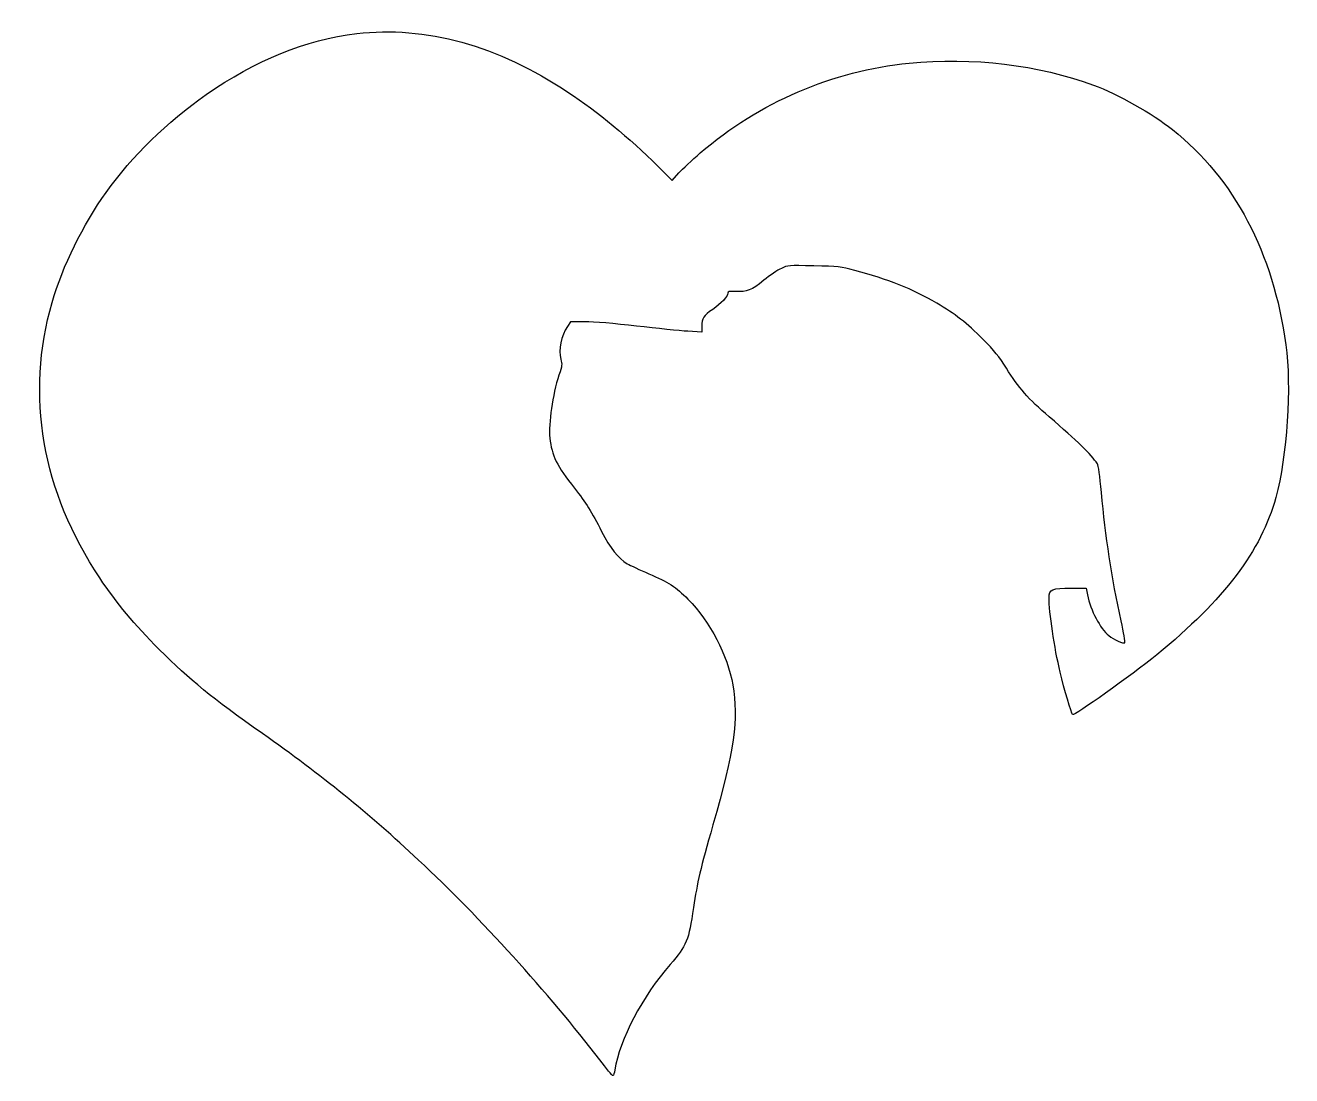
# Model space of a CAD drawing. Header units: centimetres. Extents: x -18 to 17.7, y -14.7 to 14.9.
import ezdxf

# ---------------------------------------------------------------- set-up
doc = ezdxf.new("R2010")
doc.units = ezdxf.units.CM
doc.header["$MEASUREMENT"] = 0
doc.layers.add('Layer 1', color=7, linetype='Continuous')

msp = doc.modelspace()

# ---------------------------------------------------------------- linework, layer by layer
at = {"layer": 'Layer 1'}
msp.add_open_spline([(-8.67833, 14.67555), (-10.12825, 14.49916), (-11.53936, 13.92766), (-12.9293, 12.95399), (-12.9293, 12.95399), (-14.04408, 12.17435), (-15.01774, 11.22185), (-15.75505, 10.19527), (-15.75505, 10.19527), (-16.40769, 9.28863), (-16.98272, 8.11741), (-17.28258, 7.09083), (-17.28258, 7.09083), (-18.03752, 4.49086), (-17.56127, 1.73214), (-15.93497, -0.68439), (-15.93497, -0.68439), (-15.45519, -1.40406), (-14.96483, -1.98967), (-14.25575, -2.70228), (-14.25575, -2.70228), (-13.36675, -3.58775), (-12.79525, -4.05342), (-11.34181, -5.07647), (-11.34181, -5.07647), (-9.66612, -6.25828), (-8.35025, -7.32366), (-6.93209, -8.64658), (-6.93209, -8.64658), (-5.19642, -10.26583), (-3.25615, -12.40719), (-1.82034, -14.28044), (-1.82034, -14.28044), (-1.63337, -14.52738), (-1.46403, -14.72847), (-1.4464, -14.72847), (-1.4464, -14.72847), (-1.43229, -14.72847), (-1.40759, -14.65439), (-1.39348, -14.56619), (-1.39348, -14.56619), (-1.27001, -13.73363), (-0.60679, -12.47069), (0.16933, -11.58875), (0.16933, -11.58875), (0.635, -11.05606), (0.69144, -10.91847), (0.82902, -9.98361), (0.82902, -9.98361), (0.93133, -9.27453), (1.02305, -8.88647), (1.37583, -7.65528), (1.37583, -7.65528), (1.97555, -5.55978), (2.10255, -4.66372), (1.93675, -3.70417), (1.93675, -3.70417), (1.79211, -2.86456), (1.29822, -1.91911), (0.67028, -1.28411), (0.67028, -1.28411), (0.33161, -0.93839), (0.11995, -0.8008), (-0.43744, -0.56444), (-0.43744, -0.56444), (-0.68791, -0.45861), (-0.95955, -0.33161), (-1.04069, -0.28575), (-1.04069, -0.28575), (-1.29469, -0.13406), (-1.52752, 0.15875), (-1.76741, 0.62442), (-1.76741, 0.62442), (-2.04963, 1.18181), (-2.21191, 1.43934), (-2.52941, 1.84503), (-2.52941, 1.84503), (-3.03388, 2.48003), (-3.17499, 2.76578), (-3.22791, 3.2632), (-3.22791, 3.2632), (-3.27024, 3.68301), (-3.15383, 4.48381), (-2.97038, 5.0412), (-2.97038, 5.0412), (-2.88219, 5.30226), (-2.87513, 5.34106), (-2.91746, 5.4857), (-2.91746, 5.4857), (-2.98802, 5.75381), (-2.91393, 6.13834), (-2.73049, 6.41351), (-2.73049, 6.41351), (-2.73049, 6.41351), (-2.64582, 6.54404), (-2.64582, 6.54404), (-2.64582, 6.54404), (-2.64582, 6.54404), (-2.23307, 6.54404), (-2.23307, 6.54404), (-2.23307, 6.54404), (-1.99318, 6.54404), (-1.39699, 6.49465), (-0.77963, 6.42057), (-0.77963, 6.42057), (-0.2046, 6.35707), (0.44451, 6.29004), (0.66323, 6.27593), (0.66323, 6.27593), (0.66323, 6.27593), (1.05834, 6.25124), (1.05834, 6.25124), (1.05834, 6.25124), (1.05834, 6.25124), (1.05834, 6.4241), (1.05834, 6.4241), (1.05834, 6.4241), (1.05834, 6.63929), (1.11126, 6.71691), (1.37231, 6.89329), (1.37231, 6.89329), (1.60514, 7.05204), (1.79917, 7.26018), (1.79917, 7.34837), (1.79917, 7.34837), (1.79917, 7.40481), (1.82739, 7.40834), (2.02495, 7.39776), (2.02495, 7.39776), (2.33539, 7.37659), (2.45887, 7.42951), (2.81517, 7.71526), (2.81517, 7.71526), (2.9845, 7.85284), (3.20675, 8.00454), (3.30906, 8.0504), (3.30906, 8.0504), (3.4925, 8.13507), (3.50662, 8.13859), (4.22628, 8.12096), (4.22628, 8.12096), (4.90714, 8.10685), (4.98475, 8.09979), (5.37986, 7.99396), (5.37986, 7.99396), (6.31119, 7.74702), (7.03086, 7.46127), (7.69408, 7.06968), (7.69408, 7.06968), (8.20914, 6.76982), (8.5478, 6.50524), (8.99936, 6.05368), (8.99936, 6.05368), (9.32392, 5.72912), (9.4615, 5.55979), (9.66258, 5.23171), (9.66258, 5.23171), (10.00477, 4.67785), (10.27289, 4.37446), (10.87261, 3.8594), (10.87261, 3.8594), (11.6593, 3.18207), (12.05442, 2.80107), (12.2308, 2.53648), (12.2308, 2.53648), (12.26255, 2.48709), (12.30136, 2.20134), (12.34722, 1.72509), (12.34722, 1.72509), (12.45658, 0.48684), (12.6365, -0.67027), (12.90108, -1.89794), (12.90108, -1.89794), (12.97164, -2.2225), (13.0175, -2.49766), (13.00691, -2.51177), (13.00691, -2.51177), (12.9681, -2.54705), (12.68941, -2.42358), (12.55183, -2.31069), (12.55183, -2.31069), (12.30489, -2.10608), (12.0403, -1.60161), (11.95211, -1.16416), (11.95211, -1.16416), (11.95211, -1.16416), (11.9133, -0.97013), (11.9133, -0.97013), (11.9133, -0.97013), (11.9133, -0.97013), (11.49349, -0.97013), (11.49349, -0.97013), (11.49349, -0.97013), (10.95374, -0.97013), (10.86555, -1.00541), (10.86555, -1.23824), (10.86555, -1.23824), (10.86555, -1.65099), (11.01724, -2.65993), (11.17952, -3.34432), (11.17952, -3.34432), (11.29594, -3.8241), (11.49349, -4.4979), (11.5323, -4.54024), (11.5323, -4.54024), (11.57463, -4.5861), (13.1833, -3.4431), (13.91002, -2.85043), (13.91002, -2.85043), (15.81502, -1.29468), (16.85571, 0.07763), (17.26846, 1.58751), (17.26846, 1.58751), (17.58243, 2.73051), (17.71649, 4.74487), (17.55421, 5.8914), (17.55421, 5.8914), (17.19085, 8.50196), (16.10429, 10.5657), (14.35099, 11.96623), (14.35099, 11.96623), (13.77949, 12.42131), (12.81641, 12.96459), (12.11791, 13.22212), (12.11791, 13.22212), (10.58333, 13.79362), (8.69949, 14.0194), (6.91444, 13.84301), (6.91444, 13.84301), (4.74838, 13.62782), (2.69169, 12.74234), (1.016, 11.30654), (1.016, 11.30654), (0.78669, 11.10898), (0.51858, 10.85498), (0.41628, 10.7421), (0.41628, 10.7421), (0.41628, 10.7421), (0.22931, 10.53043), (0.22931, 10.53043), (0.22931, 10.53043), (0.22931, 10.53043), (-0.17638, 10.9326), (-0.17638, 10.9326), (-0.17638, 10.9326), (-0.99835, 11.74399), (-1.87677, 12.46718), (-2.71638, 13.02457), (-2.71638, 13.02457), (-4.69194, 14.3369), (-6.75568, 14.9084), (-8.67832, 14.67557), (-8.67832, 14.67557), (-8.67832, 14.67557), (-8.67833, 14.67555), (-8.67833, 14.67555)], degree=3, knots=[0, 0, 0, 0, 0.01538462, 0.01538462, 0.01538462, 0.01538462, 0.03076923, 0.03076923, 0.03076923, 0.03076923, 0.04615385, 0.04615385, 0.04615385, 0.04615385, 0.06153846, 0.06153846, 0.06153846, 0.06153846, 0.07692308, 0.07692308, 0.07692308, 0.07692308, 0.09230769, 0.09230769, 0.09230769, 0.09230769, 0.10769231, 0.10769231, 0.10769231, 0.10769231, 0.12307692, 0.12307692, 0.12307692, 0.12307692, 0.13846154, 0.13846154, 0.13846154, 0.13846154, 0.15384615, 0.15384615, 0.15384615, 0.15384615, 0.16923077, 0.16923077, 0.16923077, 0.16923077, 0.18461538, 0.18461538, 0.18461538, 0.18461538, 0.2, 0.2, 0.2, 0.2, 0.21538462, 0.21538462, 0.21538462, 0.21538462, 0.23076923, 0.23076923, 0.23076923, 0.23076923, 0.24615385, 0.24615385, 0.24615385, 0.24615385, 0.26153846, 0.26153846, 0.26153846, 0.26153846, 0.27692308, 0.27692308, 0.27692308, 0.27692308, 0.29230769, 0.29230769, 0.29230769, 0.29230769, 0.30769231, 0.30769231, 0.30769231, 0.30769231, 0.32307692, 0.32307692, 0.32307692, 0.32307692, 0.33846154, 0.33846154, 0.33846154, 0.33846154, 0.35384615, 0.35384615, 0.35384615, 0.35384615, 0.36923077, 0.36923077, 0.36923077, 0.36923077, 0.38461538, 0.38461538, 0.38461538, 0.38461538, 0.4, 0.4, 0.4, 0.4, 0.41538462, 0.41538462, 0.41538462, 0.41538462, 0.43076923, 0.43076923, 0.43076923, 0.43076923, 0.44615385, 0.44615385, 0.44615385, 0.44615385, 0.46153846, 0.46153846, 0.46153846, 0.46153846, 0.47692308, 0.47692308, 0.47692308, 0.47692308, 0.49230769, 0.49230769, 0.49230769, 0.49230769, 0.50769231, 0.50769231, 0.50769231, 0.50769231, 0.52307692, 0.52307692, 0.52307692, 0.52307692, 0.53846154, 0.53846154, 0.53846154, 0.53846154, 0.55384615, 0.55384615, 0.55384615, 0.55384615, 0.56923077, 0.56923077, 0.56923077, 0.56923077, 0.58461538, 0.58461538, 0.58461538, 0.58461538, 0.6, 0.6, 0.6, 0.6, 0.61538462, 0.61538462, 0.61538462, 0.61538462, 0.63076923, 0.63076923, 0.63076923, 0.63076923, 0.64615385, 0.64615385, 0.64615385, 0.64615385, 0.66153846, 0.66153846, 0.66153846, 0.66153846, 0.67692308, 0.67692308, 0.67692308, 0.67692308, 0.69230769, 0.69230769, 0.69230769, 0.69230769, 0.70769231, 0.70769231, 0.70769231, 0.70769231, 0.72307692, 0.72307692, 0.72307692, 0.72307692, 0.73846154, 0.73846154, 0.73846154, 0.73846154, 0.75384615, 0.75384615, 0.75384615, 0.75384615, 0.76923077, 0.76923077, 0.76923077, 0.76923077, 0.78461538, 0.78461538, 0.78461538, 0.78461538, 0.8, 0.8, 0.8, 0.8, 0.81538462, 0.81538462, 0.81538462, 0.81538462, 0.83076923, 0.83076923, 0.83076923, 0.83076923, 0.84615385, 0.84615385, 0.84615385, 0.84615385, 0.86153846, 0.86153846, 0.86153846, 0.86153846, 0.87692308, 0.87692308, 0.87692308, 0.87692308, 0.89230769, 0.89230769, 0.89230769, 0.89230769, 0.90769231, 0.90769231, 0.90769231, 0.90769231, 0.92307692, 0.92307692, 0.92307692, 0.92307692, 0.93846154, 0.93846154, 0.93846154, 0.93846154, 0.95384615, 0.95384615, 0.95384615, 0.95384615, 0.96923077, 0.96923077, 0.96923077, 0.96923077, 1, 1, 1, 1], dxfattribs=at)

doc.saveas('drawing.dxf')
